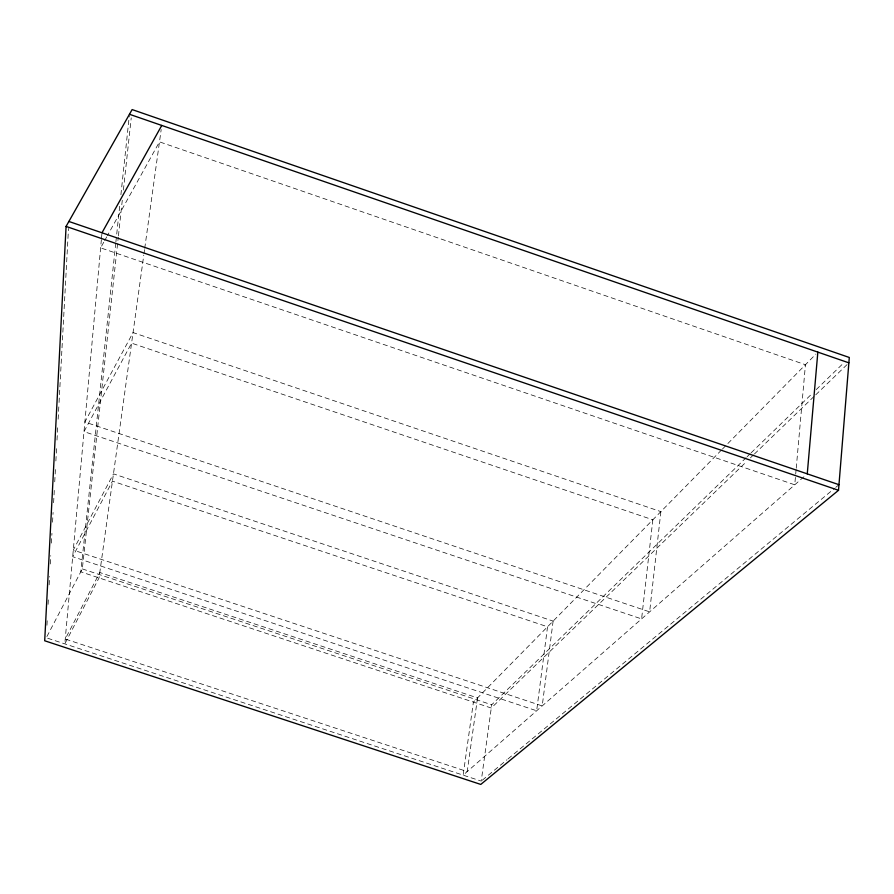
<?xml version="1.0" encoding="UTF-8"?>
<svg xmlns="http://www.w3.org/2000/svg" width="894" height="894" viewBox="0 0 894 894"><rect width="100%" height="100%" fill="white"/><g stroke="black" fill="none" stroke-linecap="round" stroke-linejoin="round"><path stroke-width="0.67" stroke-dasharray="4.47 3.35" d="M46.957 625.241L47.259 619.665M48.086 604.355L48.388 598.779M49.148 584.855L49.595 576.507M50.276 563.98L50.734 555.621M51.416 543.094L51.941 533.349M52.545 522.208L53.081 512.463M53.606 502.719L54.288 490.18M54.735 481.832L55.495 467.908M55.875 460.946L56.624 447.022M57.004 440.06L57.842 424.751M58.144 419.174L58.97 403.864M59.049 402.468L68.492 228.428M796.107 469.618L794.755 484.805L100.62 247.862L104.006 241.771M796.23 468.244L805.438 364.73L159.478 141.855L107.392 235.67M101.368 239.637L64.804 643.87L99.044 577.904L143.778 255.181M101.491 238.273L101.86 234.161M115.739 243.224L80.784 571.836L491.264 708.026L746.412 461.74M115.896 241.838L119.874 204.402M120.913 194.702L129.317 115.661M46.913 636.55L82.315 568.908L118.276 237.245M118.433 235.848L122.344 199.775M123.394 190.053L131.228 117.896M143.968 253.795L144.537 249.649M144.739 248.275L161.188 129.541M746.132 457.683L491.711 704.785L481.229 781.099L46.276 637.768M104.676 240.553L106.71 236.899M721.436 450.084L473.407 702.103L463.148 775.143L806.209 474.77M722.408 449.09L815.943 354.058M747.127 456.711L750.133 453.794M751.139 452.822L812.244 393.472M816.244 389.583L843.288 363.322M750.424 457.862L753.441 454.957M754.447 453.984L814.713 395.807M815.719 394.835L848.864 362.841M482.302 780.205L507.01 759.732M508.083 758.85L834.672 488.258M835.745 487.364L838.963 484.693M82.315 568.908L491.711 704.785M652.832 519.794L641.59 618.905L84.002 431.623L131.586 343.14L652.832 519.794M660.878 511.625L649.625 611.865L84.863 422.024L133.05 332.579L660.878 511.625M553.118 621.106L542.211 705.925L73.286 550.078L113.471 473.854L553.118 621.106M547.541 626.783L536.657 710.775L72.682 556.683L112.454 481.151L547.541 626.783M477.53 697.912L467.227 771.567L65.24 639.042L99.793 572.529L477.53 697.912"/><path stroke-width="1.34" d="M66.078 226.417L44.7 640.774L480.771 784.429L838.516 490.303L849.3 357.477L132.122 109.571L66.078 226.417L838.516 490.303M807.26 473.854L817.842 352.124M101.983 232.786L161.758 125.439M68.872 221.466L838.963 484.693M129.462 114.276L848.864 362.841"/></g></svg>
